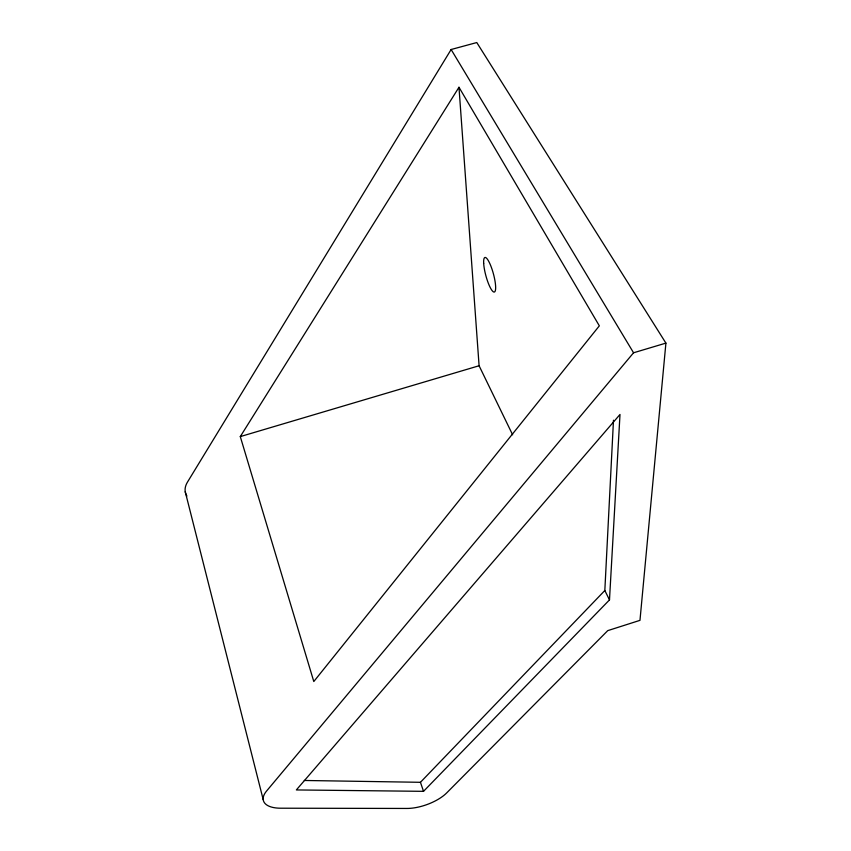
<?xml version="1.0" encoding="UTF-8"?>
<svg xmlns="http://www.w3.org/2000/svg" width="851" height="851" viewBox="0 0 851 851"><rect width="100%" height="100%" fill="white"/><g stroke="black" fill="none" stroke-linecap="round" stroke-linejoin="round"><path stroke-width="1.28" d="M609.486 599.902L619.996 414.469L296.35 789.941L423.532 791.334L609.486 599.902L604.827 590.509L613.486 420.234M665.908 343.113L639.973 620.347L607.742 630.634L446.722 792.877A30.71 13.073 -19.6 0 1 406.906 808.45L280.596 808.205A32.998 14.775 -17.1 0 1 266.576 791.026L633.559 352.782L665.908 343.113L476.783 42.55L451.126 49.507L187.433 482.166A27.466 17.573 -14.9 0 0 186.901 496.037M240.29 436.595L458.976 87.259L599.338 325.837L313.796 681.534L240.29 436.595L479.092 365.749L458.976 87.259M304.286 780.473L420.447 782.303L604.827 590.509M451.126 49.507L633.559 352.782M479.092 365.749L512.621 434.787M420.447 782.303L423.532 791.334M185.241 491.74L263.214 799.674M483.676 263.31A17.903 3.883 74.8 0 0 493.218 291.723A17.903 3.883 74.8 0 0 492.038 269.267A17.903 3.883 74.8 0 0 483.676 263.31"/></g></svg>
